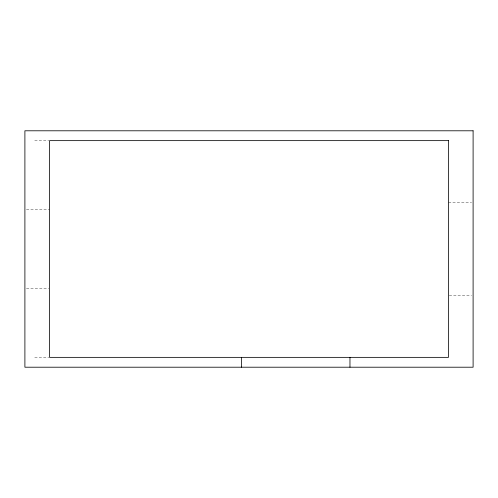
<?xml version="1.0" encoding="UTF-8"?>
<svg xmlns="http://www.w3.org/2000/svg" width="498" height="498" viewBox="0 0 498 498"><rect width="100%" height="100%" fill="white"/><g stroke="black" fill="none" stroke-linecap="round" stroke-linejoin="round"><path stroke-width="0.37" stroke-dasharray="2.49 1.87" d="M34.748 140.641L48.748 140.641M448.474 202.213L471.562 202.213M26.438 209.596L49.526 209.596M26.438 288.404L48.754 288.404M449.246 295.787L471.562 295.787M34.748 357.359L48.748 357.359"/><path stroke-width="0.75" d="M349.97 357.359L349.97 367.207M241.611 357.359L241.611 367.207M473.1 130.793L24.9 130.793L24.9 367.207L473.1 367.207L473.1 130.793M448.474 140.641L49.526 140.641L49.526 357.359L448.474 357.359L448.474 140.641"/></g></svg>
